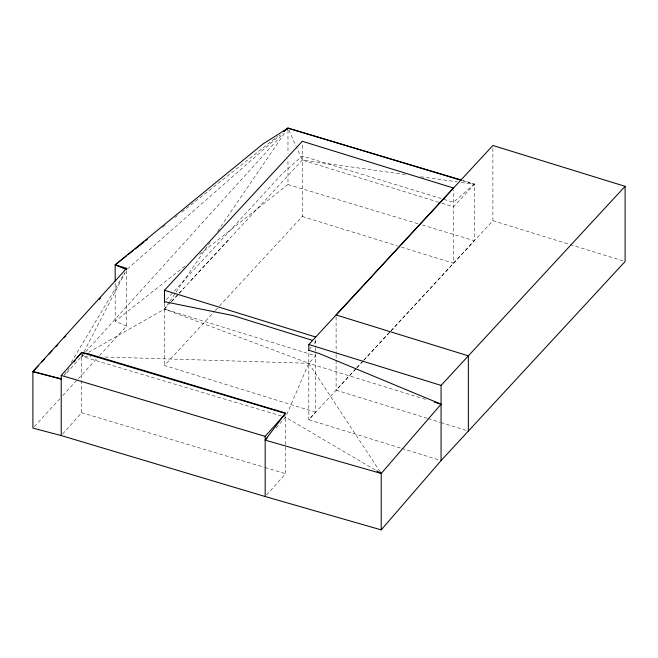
<?xml version="1.0" encoding="UTF-8"?>
<svg xmlns="http://www.w3.org/2000/svg" width="658" height="658" viewBox="0 0 658 658"><rect width="100%" height="100%" fill="white"/><g stroke="black" fill="none" stroke-linecap="round" stroke-linejoin="round"><path stroke-width="0.49" stroke-dasharray="3.29 2.47" d="M83.525 352.639L81.633 356.291L64.632 375.348M84.002 351.734L126.624 269.657M71.171 362.517L124.535 273.16M169.122 302.31L164.508 309.071L88.764 352.227M169.698 301.463L175.464 293.007M176.04 292.16L210.083 242.276M217.584 231.279L285.087 132.348M64.262 374.813L69.123 368.365M309.967 348.773L311.135 347.276M62.592 434.041L81.633 412.689L81.633 352.532M276.064 427.939L285.58 417.262L308.808 363.306L315.7 355.822L164.508 309.071L170.266 302.836M266.539 495.013L285.58 473.661L285.58 415.543M83.007 354.769L81.633 356.291L281.657 416.095M85.762 351.726L283.154 133.451M34.29 426.598L59.977 398.625M62.757 395.598L96.767 358.561M99.547 355.534L126.624 326.055L126.624 270.677M166.425 299.612L282.446 173.523L302.293 156.02L441.872 198.749M315.7 347.769L315.7 412.221L308.808 419.705L400.903 448.18M171.467 301.545L178.425 294.019M179.116 293.271L302.293 160.083L405.55 174.617M315.7 412.221L164.508 365.47L214.615 311.292M215.306 310.543L218.785 306.776M219.484 306.028L302.293 216.482L302.293 144.332M314.031 343.542L315.7 341.741L312.386 340.359M356.068 368.579L308.808 419.705L308.808 351.619M356.759 367.822L363.027 361.053M363.718 360.304L390.169 331.706M390.86 330.958L474.385 240.705L474.385 183.944L462.673 180.432M190.754 280.686L228.54 239.841M171.549 301.454L178.491 293.945M179.19 293.197L184.051 287.941M462.615 180.753L474.385 184.306L453.494 206.834L439.75 202.582M427.223 418.332L336.106 390.161L356.315 368.315M357.014 367.567L363.282 360.781M363.981 360.033L390.465 331.41M391.156 330.653L492.9 220.685L492.9 147.515M127.397 268.974L280.25 134.898M474.385 183.944L453.494 202.302L442.842 199.045M162.592 227.339L165.808 224.797M174.962 217.543L177.347 215.659M181.879 212.073L277.52 136.395M126.624 326.055L115.175 321.26L185.901 265.297M199.563 254.481L287.974 184.528L287.974 158.891M84.306 354.769L81.633 356.291L90.845 356.578M105.173 357.014L308.808 363.306L427.387 399.965M420.733 176.755L457.178 181.879M461.225 182.455L474.385 184.306M282.644 416.382L285.58 417.262L375.891 470.355M81.633 412.689L264.014 467.213M264.993 467.509L285.58 473.661M287.974 184.528L418.463 223.852M422.387 225.036L474.385 240.705M438.771 202.277L302.293 160.083L296.569 147.302M492.9 220.685L569.277 244.291M570.264 244.595L623.142 260.938M302.293 216.482L397.531 245.928M401.462 247.145L453.494 263.233L453.494 190.063M165.865 309.49L164.508 309.071L308.808 363.306L379.526 470.914M428.202 418.636L439.955 422.272M440.934 422.568L467.386 430.751M401.882 448.485L439.108 459.991M288.788 129.955L296.158 146.389M336.106 316.991L336.106 353.576M336.106 354.596L336.106 390.161M315.7 340.071L315.7 346.766M287.974 130.177L287.974 153.758M164.508 303.486L164.508 365.47M115.175 283.318L115.175 321.26"/><path stroke-width="0.99" d="M73.976 361.925L75.193 360.313M77.019 357.894L81.633 352.458L88.057 353.7L285.58 413.068L265.174 440.136L381.204 473.472L441.066 404.201L319.171 353.502L308.808 350.262M625.1 186.337L468.364 355.855L336.106 314.96L492.9 145.484L625.1 186.337L625.1 261.539L441.066 460.6L381.204 529.879L265.174 496.535L61.227 435.563L32.9 428.103L32.9 371.482L126.624 268.341L115.175 264.861L115.175 281.27M61.227 435.563L61.227 375.405L81.633 352.532L285.58 413.504L265.174 436.377L265.174 496.535M265.174 440.136L267.214 437.85M286.592 129.642L287.974 128.121L461.694 180.144M38.139 365.996L32.9 371.704L61.227 379.164M41.923 361.875L44.703 358.857M49.136 354.02L51.892 351.027M55.807 346.758L57.896 344.496M64.262 337.554L65.635 336.057M99.284 299.423L100.658 297.926M164.508 302.466L164.508 290.268L302.293 141.281L453.494 188.032L308.808 344.512L308.808 350.607M441.066 460.6L441.066 385.399L468.364 355.855L468.364 431.048M284.108 131.51L287.974 128.121L459.745 179.889M125.744 269.286L115.175 264.861L262.97 143.97L287.974 128.121L283.952 131.304M115.175 264.861L126.426 255.954M127.932 254.761L133.516 250.344M135.112 249.086L144.102 241.963M145.714 240.696L147.318 239.422M164.508 301.701L232.965 315.552L312.386 340.359M32.9 371.482L61.227 378.835M380.085 471.77L381.204 473.472L381.204 529.879M61.227 375.405L265.174 436.377M164.508 290.268L315.7 337.019M308.808 344.512L441.066 385.399M434.206 402.079L441.066 404.201M376.779 470.873L381.204 473.472M126.624 268.341L126.624 269.657"/></g></svg>
